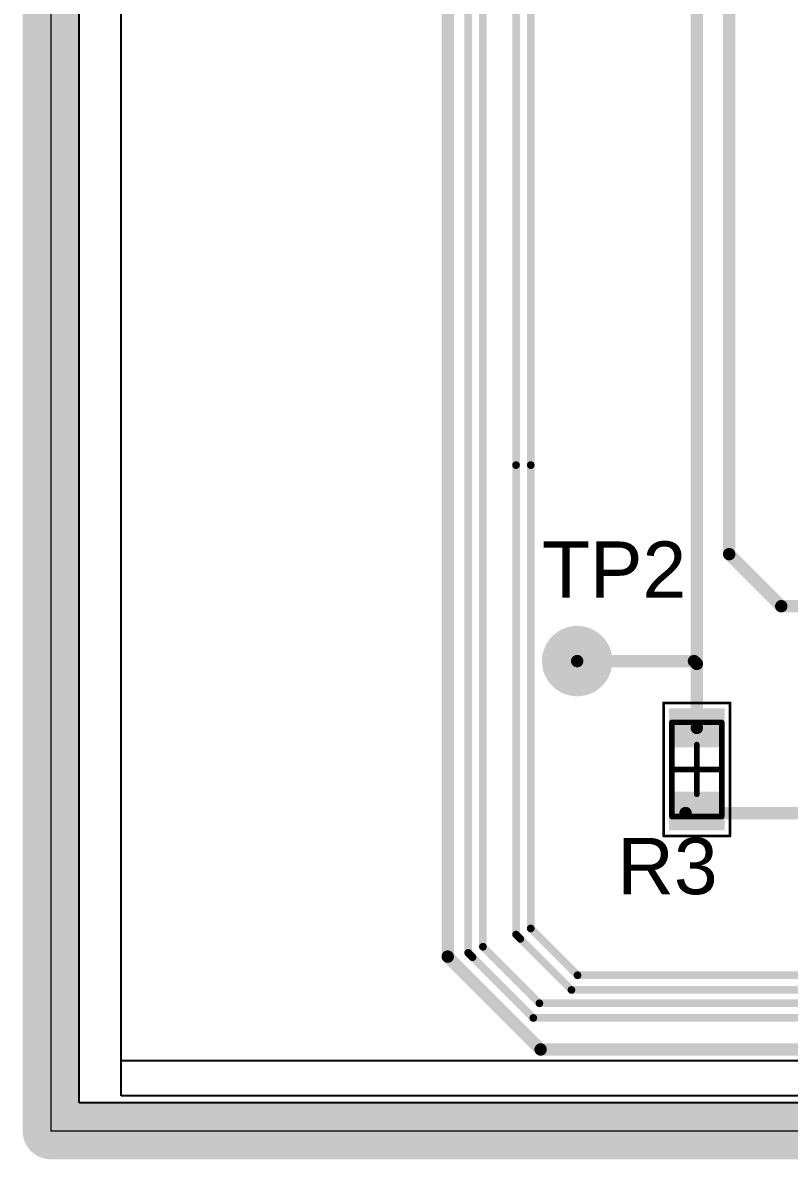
# Model space of a CAD drawing. Header units: inches. Extents: x -0.02 to 2.13, y -0.02 to 1.62.
# Drawn here: x -0.02 to 0.525, y -0.02 to 0.788 of the extents above; entities that cross this region are included whole.
import ezdxf

# ---------------------------------------------------------------- set-up
doc = ezdxf.new("R2010")
doc.units = ezdxf.units.IN
doc.header["$MEASUREMENT"] = 0
for name, color, linetype in [('BRD_Outline', 56, 'Continuous'), ('GND', 76, 'Continuous'), ('GND_2', 16, 'Continuous'), ('Mechanical 13', 56, 'Continuous'), ('Mechanical 15', 56, 'Continuous'), ('SIG_1', 16, 'Continuous'), ('SIG_2', 76, 'Continuous'), ('Top Layer', 1, 'Continuous'), ('Top Overlay', 2, 'Continuous'), ('Top Paste', 8, 'Continuous'), ('Top Solder', 216, 'Continuous')]:
    doc.layers.add(name, color=color, linetype=linetype)
doc.styles.add('Arial', font='', dxfattribs={"height": 0.2})
doc.styles.get('Arial').set_extended_font_data('Arial')

# ---------------------------------------------------------------- blocks, each defined once
blk = doc.blocks.new('T____P_____4')
at = {"layer": 'Top Layer'}
h = blk.add_hatch(color=1, dxfattribs=at)
edge = h.paths.add_edge_path()
edge.add_arc((0, 0), 0.025, 0, 360)
at = {"layer": 'Top Solder'}
h = blk.add_hatch(color=216, dxfattribs=at)
edge = h.paths.add_edge_path()
edge.add_arc((0, 0), 0.025, 0, 360)
blk = doc.blocks.new('RESC0603X06N_7')
at = {"layer": 'Top Layer'}
for points in [[(-0.0393701, -0.01574805), (-0.0393701, 0.01574805), (-0.0196851, 0.01574805), (-0.0196851, -0.01574805)], [(0.019685, -0.01574805), (0.019685, 0.01574805), (0.03937, 0.01574805), (0.03937, -0.01574805)]]:
    blk.add_hatch(color=1, dxfattribs=at).paths.add_polyline_path(points)
at = {"layer": 'Top Paste'}
for points in [[(-0.0393701, -0.01574805), (-0.0393701, 0.01574805), (-0.0196851, 0.01574805), (-0.0196851, -0.01574805)], [(0.019685, -0.01574805), (0.019685, 0.01574805), (0.03937, 0.01574805), (0.03937, -0.01574805)]]:
    blk.add_hatch(color=8, dxfattribs=at).paths.add_polyline_path(points)
at = {"layer": 'Top Solder'}
for points in [[(-0.0433701, -0.01974805), (-0.0433701, 0.01974805), (-0.0156851, 0.01974805), (-0.0156851, -0.01974805)], [(0.015685, -0.01974805), (0.015685, 0.01974805), (0.04337, 0.01974805), (0.04337, -0.01974805)]]:
    blk.add_hatch(color=216, dxfattribs=at).paths.add_polyline_path(points)
at = {"layer": 'Mechanical 13'}
for points in [[(-0.0334646, 0.0177165, 0.003937, 0.003937, 0), (0.0334645, 0.0177165, 0.003937, 0.003937, 0)], [(-0.0334646, 0.0177165, 0.003937, 0.003937, 0), (-0.0334646, -0.0177166, 0.003937, 0.003937, 0)], [(0.0334645, 0.0177165, 0.003937, 0.003937, 0), (0.0334645, -0.0177166, 0.003937, 0.003937, 0)], [(-0.0334646, -0.0177166, 0.003937, 0.003937, 0), (0.0334645, -0.0177166, 0.003937, 0.003937, 0)]]:
    blk.add_lwpolyline(points, format="xyseb", dxfattribs=at)
for points in [[(-0.0344488, 0.0177165, 0.0019685, 0.0019685, 1), (-0.0324804, 0.0177165, 0.0019685, 0.0019685, 1)], [(-0.0344488, 0.0177165, 0.0019685, 0.0019685, 1), (-0.0324804, 0.0177165, 0.0019685, 0.0019685, 1)], [(0.0324803, 0.0177165, 0.0019685, 0.0019685, 1), (0.0344487, 0.0177165, 0.0019685, 0.0019685, 1)], [(0.0324803, 0.0177165, 0.0019685, 0.0019685, 1), (0.0344487, 0.0177165, 0.0019685, 0.0019685, 1)], [(-0.0344488, -0.0177166, 0.0019685, 0.0019685, 1), (-0.0324804, -0.0177166, 0.0019685, 0.0019685, 1)], [(-0.0344488, -0.0177166, 0.0019685, 0.0019685, 1), (-0.0324804, -0.0177166, 0.0019685, 0.0019685, 1)], [(0.0324803, -0.0177166, 0.0019685, 0.0019685, 1), (0.0344487, -0.0177166, 0.0019685, 0.0019685, 1)], [(0.0324803, -0.0177166, 0.0019685, 0.0019685, 1), (0.0344487, -0.0177166, 0.0019685, 0.0019685, 1)]]:
    blk.add_lwpolyline(points, format="xyseb", close=True, dxfattribs=at)
at = {"layer": 'Mechanical 15'}
for points in [[(-0.0472441, 0.023622, 0.0019685, 0.0019685, 0), (0.0472441, 0.023622, 0.0019685, 0.0019685, 0)], [(-0.0472441, 0.023622, 0.0019685, 0.0019685, 0), (-0.0472441, -0.023622, 0.0019685, 0.0019685, 0)], [(0.0472441, 0.023622, 0.0019685, 0.0019685, 0), (0.0472441, -0.023622, 0.0019685, 0.0019685, 0)], [(0, 0.0177165, 0.003937, 0.003937, 0), (0, -0.0177166, 0.003937, 0.003937, 0)], [(-0.0177166, 0, 0.003937, 0.003937, 0), (0.0177165, 0, 0.003937, 0.003937, 0)], [(-0.0472441, -0.023622, 0.0019685, 0.0019685, 0), (0.0472441, -0.023622, 0.0019685, 0.0019685, 0)]]:
    blk.add_lwpolyline(points, format="xyseb", dxfattribs=at)
for points in [[(-0.0477362, 0.023622, 0.0009842, 0.0009842, 1), (-0.046752, 0.023622, 0.0009842, 0.0009842, 1)], [(-0.0477362, 0.023622, 0.0009842, 0.0009842, 1), (-0.046752, 0.023622, 0.0009842, 0.0009842, 1)], [(0.046752, 0.023622, 0.0009842, 0.0009842, 1), (0.0477362, 0.023622, 0.0009842, 0.0009842, 1)], [(0.046752, 0.023622, 0.0009842, 0.0009842, 1), (0.0477362, 0.023622, 0.0009842, 0.0009842, 1)], [(-0.0009842, 0.0177165, 0.0019685, 0.0019685, 1), (0.0009842, 0.0177165, 0.0019685, 0.0019685, 1)], [(-0.0187008, 0, 0.0019685, 0.0019685, 1), (-0.0167324, 0, 0.0019685, 0.0019685, 1)], [(0.0167323, 0, 0.0019685, 0.0019685, 1), (0.0187007, 0, 0.0019685, 0.0019685, 1)], [(-0.0009842, -0.0177166, 0.0019685, 0.0019685, 1), (0.0009842, -0.0177166, 0.0019685, 0.0019685, 1)], [(-0.0477362, -0.023622, 0.0009842, 0.0009842, 1), (-0.046752, -0.023622, 0.0009842, 0.0009842, 1)], [(-0.0477362, -0.023622, 0.0009842, 0.0009842, 1), (-0.046752, -0.023622, 0.0009842, 0.0009842, 1)], [(0.046752, -0.023622, 0.0009842, 0.0009842, 1), (0.0477362, -0.023622, 0.0009842, 0.0009842, 1)], [(0.046752, -0.023622, 0.0009842, 0.0009842, 1), (0.0477362, -0.023622, 0.0009842, 0.0009842, 1)]]:
    blk.add_lwpolyline(points, format="xyseb", close=True, dxfattribs=at)

msp = doc.modelspace()

# ---------------------------------------------------------------- linework, layer by layer
at = {"layer": 'BRD_Outline'}
for points in [[(0, 0, 0.001, 0.001, 0), (0, 1.6, 0.001, 0.001, 0)], [(0, 0, 0.001, 0.001, 0), (2.1, 0, 0.001, 0.001, 0)]]:
    msp.add_lwpolyline(points, format="xyseb", dxfattribs=at)
msp.add_lwpolyline([(-0.00025, 0, 0.0005, 0.0005, 1), (0.00025, 0, 0.0005, 0.0005, 1)], format="xyseb", close=True, dxfattribs=at)
msp.add_lwpolyline([(-0.00025, 0, 0.0005, 0.0005, 1), (0.00025, 0, 0.0005, 0.0005, 1)], format="xyseb", close=True, dxfattribs=at)
at = {"layer": 'GND'}
for p, q in [((0.0200968, 0.0200968), (0.0200968, 1.5799032)), ((2.0799032, 0.0200968), (0.0200968, 0.0200968))]:
    msp.add_line(p, q, dxfattribs=at)
for points in [[(0, 0, 0.04, 0.04, 0), (0, 1.6, 0.04, 0.04, 0)], [(0, 0, 0.04, 0.04, 0), (2.1, 0, 0.04, 0.04, 0)]]:
    msp.add_lwpolyline(points, format="xyseb", dxfattribs=at)
msp.add_lwpolyline([(-0.01, 0, 0.02, 0.02, 1), (0.01, 0, 0.02, 0.02, 1)], format="xyseb", close=True, dxfattribs=at)
msp.add_lwpolyline([(-0.01, 0, 0.02, 0.02, 1), (0.01, 0, 0.02, 0.02, 1)], format="xyseb", close=True, dxfattribs=at)
at = {"layer": 'GND_2'}
for p, q in [((0.0200968, 0.0200968), (0.0200968, 1.5799032)), ((2.0799032, 0.0200968), (0.0200968, 0.0200968))]:
    msp.add_line(p, q, dxfattribs=at)
for points in [[(0, 0, 0.04, 0.04, 0), (0, 1.6, 0.04, 0.04, 0)], [(0, 0, 0.04, 0.04, 0), (2.1, 0, 0.04, 0.04, 0)]]:
    msp.add_lwpolyline(points, format="xyseb", dxfattribs=at)
msp.add_lwpolyline([(-0.01, 0, 0.02, 0.02, 1), (0.01, 0, 0.02, 0.02, 1)], format="xyseb", close=True, dxfattribs=at)
msp.add_lwpolyline([(-0.01, 0, 0.02, 0.02, 1), (0.01, 0, 0.02, 0.02, 1)], format="xyseb", close=True, dxfattribs=at)
at = {"layer": 'SIG_1'}
for p, q in [((0.05, 0.05), (0.05, 1.55)), ((2.05, 0.05), (0.05, 0.05))]:
    msp.add_line(p, q, dxfattribs=at)
at = {"layer": 'SIG_2'}
for p, q in [((0.05, 0.025), (0.05, 1.4)), ((0.975, 0.025), (0.05, 0.025))]:
    msp.add_line(p, q, dxfattribs=at)
at = {"layer": 'Top Layer'}
for points in [[(0.282, 0.124, 0.0088218, 0.0088218, 0), (0.282, 1.2, 0.0088218, 0.0088218, 0)], [(0.2965408, 0.1266675, 0.0054592, 0.0054592, 0), (0.2965408, 1.0783324, 0.0054592, 0.0054592, 0)], [(0.307, 0.1309999, 0.0054592, 0.0054592, 0), (0.307, 1.0740001, 0.0054592, 0.0054592, 0)], [(0.459, 0.332, 0.0088218, 0.0088218, 0), (0.459, 0.849, 0.0088218, 0.0088218, 0)], [(0.482, 0.41, 0.0088218, 0.0088218, 0), (0.482, 0.807, 0.0088218, 0.0088218, 0)], [(0.3305408, 0.4732776, 0.0054592, 0.0054592, 0), (0.3305408, 0.7963117, 0.0054592, 0.0054592, 0)], [(0.341, 0.4732776, 0.0054592, 0.0054592, 0), (0.341, 0.7963117, 0.0054592, 0.0054592, 0)], [(0.3305408, 0.1396675, 0.0054592, 0.0054592, 0), (0.3305408, 0.4732776, 0.0054592, 0.0054592, 0)], [(0.341, 0.1439999, 0.0054592, 0.0054592, 0), (0.341, 0.4732776, 0.0054592, 0.0054592, 0)], [(0.482, 0.41, 0.0088218, 0.0088218, 0), (0.519, 0.373, 0.0088218, 0.0088218, 0)], [(0.519, 0.373, 0.0088218, 0.0088218, 0), (0.589, 0.373, 0.0088218, 0.0088218, 0)], [(0.374, 0.334, 0.0088218, 0.0088218, 0), (0.457, 0.334, 0.0088218, 0.0088218, 0)], [(0.457, 0.334, 0.0088218, 0.0088218, 0), (0.459, 0.332, 0.0088218, 0.0088218, 0)], [(0.459, 0.2865275, 0.0088218, 0.0088218, 0), (0.459, 0.332, 0.0088218, 0.0088218, 0)], [(0.451, 0.226, 0.0088218, 0.0088218, 0), (0.61, 0.226, 0.0088218, 0.0088218, 0)], [(0.341, 0.1439999, 0.0054592, 0.0054592, 0), (0.3742295, 0.1107704, 0.0054592, 0.0054592, 0)], [(0.3305408, 0.1396675, 0.0054592, 0.0054592, 0), (0.3336042, 0.1366041, 0.0054592, 0.0054592, 0)], [(0.3336042, 0.1366041, 0.0054592, 0.0054592, 0), (0.3336043, 0.1366041, 0.0054592, 0.0054592, 0)], [(0.3336043, 0.1366041, 0.0054592, 0.0054592, 0), (0.3698972, 0.1003112, 0.0054592, 0.0054592, 0)], [(0.2965408, 0.1266675, 0.0054592, 0.0054592, 0), (0.2996042, 0.1236041, 0.0054592, 0.0054592, 0)], [(0.307, 0.1309999, 0.0054592, 0.0054592, 0), (0.3471479, 0.090852, 0.0054592, 0.0054592, 0)], [(0.282, 0.124, 0.0088218, 0.0088218, 0), (0.348, 0.058, 0.0088218, 0.0088218, 0)], [(0.2996042, 0.1236041, 0.0054592, 0.0054592, 0), (0.2996043, 0.1236041, 0.0054592, 0.0054592, 0)], [(0.2996043, 0.1236041, 0.0054592, 0.0054592, 0), (0.3428156, 0.0803928, 0.0054592, 0.0054592, 0)], [(0.3742295, 0.1107704, 0.0054592, 0.0054592, 0), (0.887545, 0.1107704, 0.0054592, 0.0054592, 0)], [(0.3698972, 0.1003112, 0.0054592, 0.0054592, 0), (0.8918773, 0.1003112, 0.0054592, 0.0054592, 0)], [(0.3471479, 0.090852, 0.0054592, 0.0054592, 0), (0.9266816, 0.090852, 0.0054592, 0.0054592, 0)], [(0.3428156, 0.0803928, 0.0054592, 0.0054592, 0), (0.9310139, 0.0803928, 0.0054592, 0.0054592, 0)], [(0.348, 0.058, 0.0088218, 0.0088218, 0), (1.083, 0.058, 0.0088218, 0.0088218, 0)]]:
    msp.add_lwpolyline(points, format="xyseb", dxfattribs=at)
for points in [[(0.329176, 0.4732776, 0.0027296, 0.0027296, 1), (0.3319056, 0.4732776, 0.0027296, 0.0027296, 1)], [(0.329176, 0.4732776, 0.0027296, 0.0027296, 1), (0.3319056, 0.4732776, 0.0027296, 0.0027296, 1)], [(0.3396352, 0.4732776, 0.0027296, 0.0027296, 1), (0.3423648, 0.4732776, 0.0027296, 0.0027296, 1)], [(0.3396352, 0.4732776, 0.0027296, 0.0027296, 1), (0.3423648, 0.4732776, 0.0027296, 0.0027296, 1)], [(0.4797946, 0.41, 0.0044109, 0.0044109, 1), (0.4842054, 0.41, 0.0044109, 0.0044109, 1)], [(0.4797946, 0.41, 0.0044109, 0.0044109, 1), (0.4842054, 0.41, 0.0044109, 0.0044109, 1)], [(0.5167946, 0.373, 0.0044109, 0.0044109, 1), (0.5212054, 0.373, 0.0044109, 0.0044109, 1)], [(0.5167946, 0.373, 0.0044109, 0.0044109, 1), (0.5212054, 0.373, 0.0044109, 0.0044109, 1)], [(0.3717946, 0.334, 0.0044109, 0.0044109, 1), (0.3762054, 0.334, 0.0044109, 0.0044109, 1)], [(0.4547946, 0.334, 0.0044109, 0.0044109, 1), (0.4592054, 0.334, 0.0044109, 0.0044109, 1)], [(0.4547946, 0.334, 0.0044109, 0.0044109, 1), (0.4592054, 0.334, 0.0044109, 0.0044109, 1)], [(0.4567946, 0.332, 0.0044109, 0.0044109, 1), (0.4612054, 0.332, 0.0044109, 0.0044109, 1)], [(0.4567946, 0.332, 0.0044109, 0.0044109, 1), (0.4612054, 0.332, 0.0044109, 0.0044109, 1)], [(0.4567946, 0.332, 0.0044109, 0.0044109, 1), (0.4612054, 0.332, 0.0044109, 0.0044109, 1)], [(0.4567946, 0.2865275, 0.0044109, 0.0044109, 1), (0.4612054, 0.2865275, 0.0044109, 0.0044109, 1)], [(0.4487946, 0.226, 0.0044109, 0.0044109, 1), (0.4532054, 0.226, 0.0044109, 0.0044109, 1)], [(0.3396352, 0.1439999, 0.0027296, 0.0027296, 1), (0.3423648, 0.1439999, 0.0027296, 0.0027296, 1)], [(0.3396352, 0.1439999, 0.0027296, 0.0027296, 1), (0.3423648, 0.1439999, 0.0027296, 0.0027296, 1)], [(0.329176, 0.1396675, 0.0027296, 0.0027296, 1), (0.3319056, 0.1396675, 0.0027296, 0.0027296, 1)], [(0.329176, 0.1396675, 0.0027296, 0.0027296, 1), (0.3319056, 0.1396675, 0.0027296, 0.0027296, 1)], [(0.3322394, 0.1366041, 0.0027296, 0.0027296, 1), (0.334969, 0.1366041, 0.0027296, 0.0027296, 1)], [(0.3322394, 0.1366041, 0.0027296, 0.0027296, 1), (0.334969, 0.1366041, 0.0027296, 0.0027296, 1)], [(0.3322395, 0.1366041, 0.0027296, 0.0027296, 1), (0.3349691, 0.1366041, 0.0027296, 0.0027296, 1)], [(0.3322395, 0.1366041, 0.0027296, 0.0027296, 1), (0.3349691, 0.1366041, 0.0027296, 0.0027296, 1)], [(0.295176, 0.1266675, 0.0027296, 0.0027296, 1), (0.2979056, 0.1266675, 0.0027296, 0.0027296, 1)], [(0.295176, 0.1266675, 0.0027296, 0.0027296, 1), (0.2979056, 0.1266675, 0.0027296, 0.0027296, 1)], [(0.3056352, 0.1309999, 0.0027296, 0.0027296, 1), (0.3083648, 0.1309999, 0.0027296, 0.0027296, 1)], [(0.3056352, 0.1309999, 0.0027296, 0.0027296, 1), (0.3083648, 0.1309999, 0.0027296, 0.0027296, 1)], [(0.2797946, 0.124, 0.0044109, 0.0044109, 1), (0.2842054, 0.124, 0.0044109, 0.0044109, 1)], [(0.2797946, 0.124, 0.0044109, 0.0044109, 1), (0.2842054, 0.124, 0.0044109, 0.0044109, 1)], [(0.2982394, 0.1236041, 0.0027296, 0.0027296, 1), (0.300969, 0.1236041, 0.0027296, 0.0027296, 1)], [(0.2982394, 0.1236041, 0.0027296, 0.0027296, 1), (0.300969, 0.1236041, 0.0027296, 0.0027296, 1)], [(0.2982395, 0.1236041, 0.0027296, 0.0027296, 1), (0.3009691, 0.1236041, 0.0027296, 0.0027296, 1)], [(0.2982395, 0.1236041, 0.0027296, 0.0027296, 1), (0.3009691, 0.1236041, 0.0027296, 0.0027296, 1)], [(0.3728647, 0.1107704, 0.0027296, 0.0027296, 1), (0.3755943, 0.1107704, 0.0027296, 0.0027296, 1)], [(0.3728647, 0.1107704, 0.0027296, 0.0027296, 1), (0.3755943, 0.1107704, 0.0027296, 0.0027296, 1)], [(0.3685324, 0.1003112, 0.0027296, 0.0027296, 1), (0.371262, 0.1003112, 0.0027296, 0.0027296, 1)], [(0.3685324, 0.1003112, 0.0027296, 0.0027296, 1), (0.371262, 0.1003112, 0.0027296, 0.0027296, 1)], [(0.3457831, 0.090852, 0.0027296, 0.0027296, 1), (0.3485127, 0.090852, 0.0027296, 0.0027296, 1)], [(0.3457831, 0.090852, 0.0027296, 0.0027296, 1), (0.3485127, 0.090852, 0.0027296, 0.0027296, 1)], [(0.3414508, 0.0803928, 0.0027296, 0.0027296, 1), (0.3441804, 0.0803928, 0.0027296, 0.0027296, 1)], [(0.3414508, 0.0803928, 0.0027296, 0.0027296, 1), (0.3441804, 0.0803928, 0.0027296, 0.0027296, 1)], [(0.3457946, 0.058, 0.0044109, 0.0044109, 1), (0.3502054, 0.058, 0.0044109, 0.0044109, 1)], [(0.3457946, 0.058, 0.0044109, 0.0044109, 1), (0.3502054, 0.058, 0.0044109, 0.0044109, 1)]]:
    msp.add_lwpolyline(points, format="xyseb", close=True, dxfattribs=at)

# ---------------------------------------------------------------- block references
for name, p, rotation in [('T____P_____4', (0.374, 0.334), 270), ('RESC0603X06N_7', (0.459, 0.257), 90)]:
    msp.add_blockref(name, p, dxfattribs=dict(rotation=rotation))

# ---------------------------------------------------------------- texts
at = {"layer": 'Top Overlay', "style": 'Arial'}
for s, p in [('TP2', (0.349, 0.379)), ('R3', (0.402354, 0.1683645))]:
    msp.add_text(s, height=0.04, dxfattribs=at).set_placement(p)

doc.saveas('drawing.dxf')
